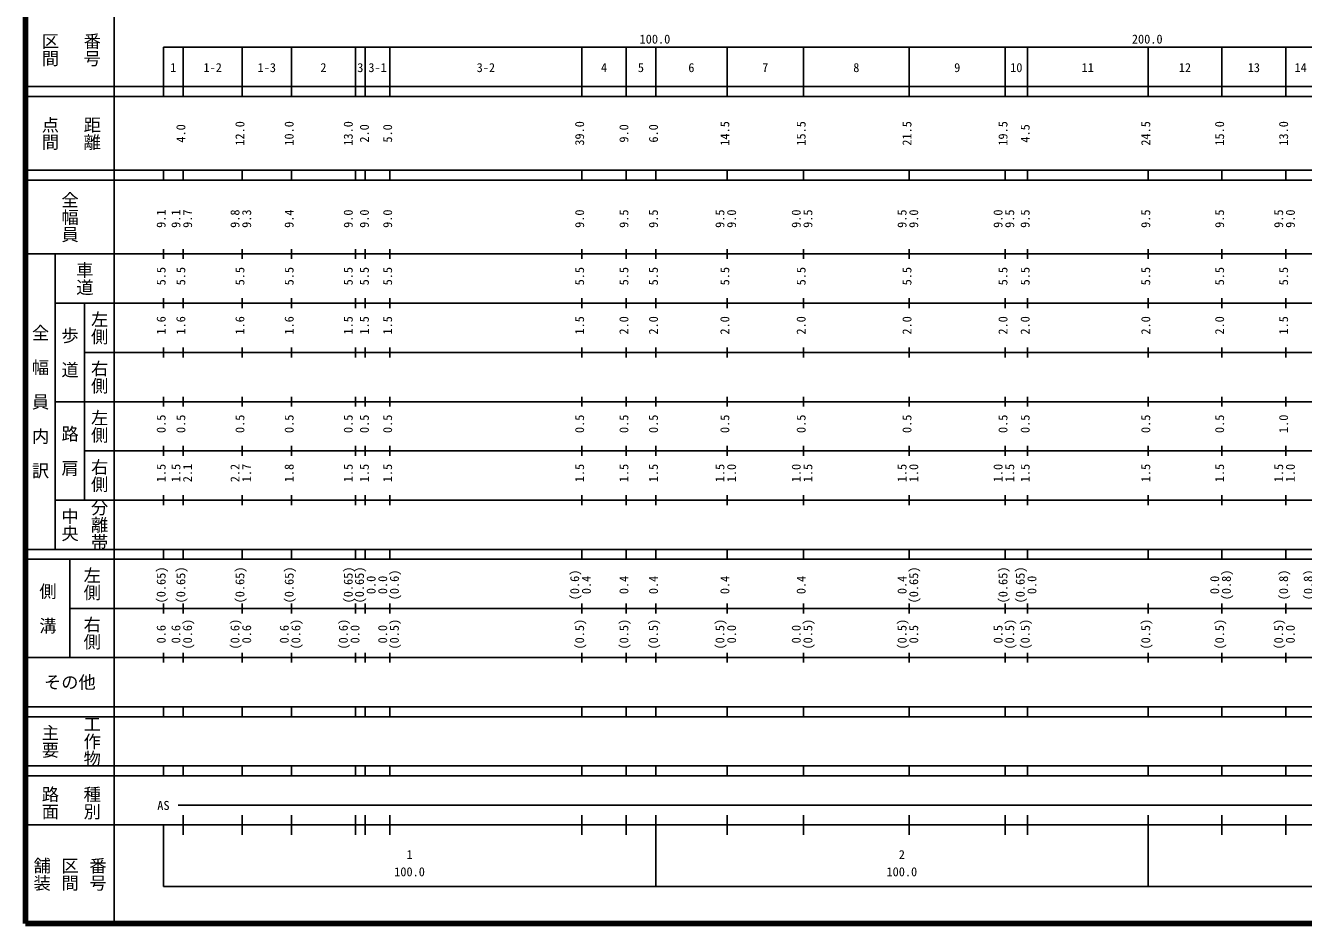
# Model space of a CAD drawing. Units: millimetres on the paper, enlarged 1000 times. Extents: x 40000 to 680000, y 20000 to 380000.
# Drawn here: x 40000 to 299574, y 20000 to 202409 of the extents above; entities that cross this region are included whole.
import ezdxf
from ezdxf.enums import TextEntityAlignment as Align

# ---------------------------------------------------------------- set-up
doc = ezdxf.new("R2010")
doc.units = ezdxf.units.MM
doc.header["$LTSCALE"] = 1000
doc.layers.add('M-TTL', color=2, linetype='Continuous', lineweight=140)
doc.layers.add('M-TTL-BAND', color=7, linetype='Continuous', lineweight=25)
doc.styles.add('@ＭＳ ゴシック', font='')
doc.styles.add('ＭＳ ゴシック', font='')
doc.styles.get('@ＭＳ ゴシック').set_extended_font_data('@MS Gothic')
doc.styles.get('ＭＳ ゴシック').set_extended_font_data('MS Gothic')

msp = doc.modelspace()

# ---------------------------------------------------------------- linework, layer by layer
at = {"layer": 'M-TTL'}
for p, q in [((40000, 380000), (40000, 20000)), ((40000, 20000), (680000, 20000))]:
    msp.add_line(p, q, dxfattribs=at)
at = {"layer": 'M-TTL-BAND'}
for p, q in [((58000, 370000), (58000, 20000)), ((68000, 198000), (579000, 198000)), ((68000, 198000), (68000, 188000)), ((72000, 188000), (72000, 198000)), ((84000, 188000), (84000, 198000)), ((94000, 188000), (94000, 198000)), ((107000, 188000), (107000, 198000)), ((109000, 188000), (109000, 198000)), ((114000, 188000), (114000, 198000)), ((153000, 188000), (153000, 198000)), ((162000, 188000), (162000, 198000)), ((168000, 188000), (168000, 198000)), ((182500, 188000), (182500, 198000)), ((198000, 188000), (198000, 198000)), ((219500, 188000), (219500, 198000)), ((239000, 188000), (239000, 198000)), ((243500, 188000), (243500, 198000)), ((268000, 188000), (268000, 198000)), ((283000, 188000), (283000, 198000)), ((296000, 188000), (296000, 198000)), ((40000, 190000), (579000, 190000)), ((40000, 188000), (579000, 188000)), ((40000, 173000), (579000, 173000)), ((68000, 171000), (68000, 173000)), ((72000, 171000), (72000, 173000)), ((84000, 171000), (84000, 173000)), ((94000, 171000), (94000, 173000)), ((107000, 171000), (107000, 173000)), ((109000, 171000), (109000, 173000)), ((114000, 171000), (114000, 173000)), ((153000, 171000), (153000, 173000)), ((162000, 171000), (162000, 173000)), ((168000, 171000), (168000, 173000)), ((182500, 171000), (182500, 173000)), ((198000, 171000), (198000, 173000)), ((219500, 171000), (219500, 173000)), ((239000, 171000), (239000, 173000)), ((243500, 171000), (243500, 173000)), ((268000, 171000), (268000, 173000)), ((283000, 171000), (283000, 173000)), ((296000, 171000), (296000, 173000)), ((40000, 171000), (579000, 171000)), ((40000, 156000), (579000, 156000)), ((46000, 96000), (46000, 156000)), ((68000, 155000), (68000, 157000)), ((72000, 155000), (72000, 157000)), ((84000, 155000), (84000, 157000)), ((94000, 155000), (94000, 157000)), ((107000, 155000), (107000, 157000)), ((109000, 155000), (109000, 157000)), ((114000, 155000), (114000, 157000)), ((153000, 155000), (153000, 157000)), ((162000, 155000), (162000, 157000)), ((168000, 155000), (168000, 157000)), ((182500, 155000), (182500, 157000)), ((198000, 155000), (198000, 157000)), ((219500, 155000), (219500, 157000)), ((239000, 155000), (239000, 157000)), ((243500, 155000), (243500, 157000)), ((268000, 155000), (268000, 157000)), ((283000, 155000), (283000, 157000)), ((296000, 155000), (296000, 157000)), ((46000, 146000), (579000, 146000)), ((52000, 146000), (52000, 106000)), ((68000, 145000), (68000, 147000)), ((72000, 145000), (72000, 147000)), ((84000, 145000), (84000, 147000)), ((94000, 145000), (94000, 147000)), ((107000, 145000), (107000, 147000)), ((109000, 145000), (109000, 147000)), ((114000, 145000), (114000, 147000)), ((153000, 145000), (153000, 147000)), ((162000, 145000), (162000, 147000)), ((168000, 145000), (168000, 147000)), ((182500, 145000), (182500, 147000)), ((198000, 145000), (198000, 147000)), ((219500, 145000), (219500, 147000)), ((239000, 145000), (239000, 147000)), ((243500, 145000), (243500, 147000)), ((268000, 145000), (268000, 147000)), ((283000, 145000), (283000, 147000)), ((296000, 145000), (296000, 147000)), ((52000, 136000), (579000, 136000)), ((68000, 135000), (68000, 137000)), ((72000, 135000), (72000, 137000)), ((84000, 135000), (84000, 137000)), ((94000, 135000), (94000, 137000)), ((107000, 135000), (107000, 137000)), ((109000, 135000), (109000, 137000)), ((114000, 135000), (114000, 137000)), ((153000, 135000), (153000, 137000)), ((162000, 135000), (162000, 137000)), ((168000, 135000), (168000, 137000)), ((182500, 135000), (182500, 137000)), ((198000, 135000), (198000, 137000)), ((219500, 135000), (219500, 137000)), ((239000, 135000), (239000, 137000)), ((243500, 135000), (243500, 137000)), ((268000, 135000), (268000, 137000)), ((283000, 135000), (283000, 137000)), ((296000, 135000), (296000, 137000)), ((46000, 126000), (579000, 126000)), ((68000, 125000), (68000, 127000)), ((72000, 125000), (72000, 127000)), ((84000, 125000), (84000, 127000)), ((94000, 125000), (94000, 127000)), ((107000, 125000), (107000, 127000)), ((109000, 125000), (109000, 127000)), ((114000, 125000), (114000, 127000)), ((153000, 125000), (153000, 127000)), ((162000, 125000), (162000, 127000)), ((168000, 125000), (168000, 127000)), ((182500, 125000), (182500, 127000)), ((198000, 125000), (198000, 127000)), ((219500, 125000), (219500, 127000)), ((239000, 125000), (239000, 127000)), ((243500, 125000), (243500, 127000)), ((268000, 125000), (268000, 127000)), ((283000, 125000), (283000, 127000)), ((296000, 125000), (296000, 127000)), ((68000, 115000), (68000, 117000)), ((72000, 115000), (72000, 117000)), ((84000, 115000), (84000, 117000)), ((94000, 115000), (94000, 117000)), ((107000, 115000), (107000, 117000)), ((109000, 115000), (109000, 117000)), ((114000, 115000), (114000, 117000)), ((153000, 115000), (153000, 117000)), ((162000, 115000), (162000, 117000)), ((168000, 115000), (168000, 117000)), ((182500, 115000), (182500, 117000)), ((198000, 115000), (198000, 117000)), ((219500, 115000), (219500, 117000)), ((239000, 115000), (239000, 117000)), ((243500, 115000), (243500, 117000)), ((268000, 115000), (268000, 117000)), ((283000, 115000), (283000, 117000)), ((296000, 115000), (296000, 117000)), ((52000, 116000), (579000, 116000)), ((68000, 105000), (68000, 107000)), ((72000, 105000), (72000, 107000)), ((84000, 105000), (84000, 107000)), ((94000, 105000), (94000, 107000)), ((107000, 105000), (107000, 107000)), ((109000, 105000), (109000, 107000)), ((114000, 105000), (114000, 107000)), ((153000, 105000), (153000, 107000)), ((162000, 105000), (162000, 107000)), ((168000, 105000), (168000, 107000)), ((182500, 105000), (182500, 107000)), ((198000, 105000), (198000, 107000)), ((219500, 105000), (219500, 107000)), ((239000, 105000), (239000, 107000)), ((243500, 105000), (243500, 107000)), ((268000, 105000), (268000, 107000)), ((283000, 105000), (283000, 107000)), ((296000, 105000), (296000, 107000)), ((46000, 106000), (579000, 106000)), ((40000, 96000), (579000, 96000)), ((40000, 94000), (579000, 94000)), ((49000, 94000), (49000, 74000)), ((68000, 94000), (68000, 96000)), ((72000, 94000), (72000, 96000)), ((84000, 94000), (84000, 96000)), ((94000, 94000), (94000, 96000)), ((107000, 94000), (107000, 96000)), ((109000, 94000), (109000, 96000)), ((114000, 94000), (114000, 96000)), ((153000, 94000), (153000, 96000)), ((162000, 94000), (162000, 96000)), ((168000, 94000), (168000, 96000)), ((182500, 94000), (182500, 96000)), ((198000, 94000), (198000, 96000)), ((219500, 94000), (219500, 96000)), ((239000, 94000), (239000, 96000)), ((243500, 94000), (243500, 96000)), ((268000, 94000), (268000, 96000)), ((283000, 94000), (283000, 96000)), ((296000, 94000), (296000, 96000)), ((49000, 84000), (579000, 84000)), ((68000, 83000), (68000, 85000)), ((72000, 83000), (72000, 85000)), ((84000, 83000), (84000, 85000)), ((94000, 83000), (94000, 85000)), ((107000, 83000), (107000, 85000)), ((109000, 83000), (109000, 85000)), ((114000, 83000), (114000, 85000)), ((153000, 83000), (153000, 85000)), ((162000, 83000), (162000, 85000)), ((168000, 83000), (168000, 85000)), ((182500, 83000), (182500, 85000)), ((198000, 83000), (198000, 85000)), ((219500, 83000), (219500, 85000)), ((239000, 83000), (239000, 85000)), ((243500, 83000), (243500, 85000)), ((268000, 83000), (268000, 85000)), ((283000, 83000), (283000, 85000)), ((296000, 83000), (296000, 85000)), ((40000, 74000), (579000, 74000)), ((68000, 73000), (68000, 75000)), ((72000, 73000), (72000, 75000)), ((84000, 73000), (84000, 75000)), ((94000, 73000), (94000, 75000)), ((107000, 73000), (107000, 75000)), ((109000, 73000), (109000, 75000)), ((114000, 73000), (114000, 75000)), ((153000, 73000), (153000, 75000)), ((162000, 73000), (162000, 75000)), ((168000, 73000), (168000, 75000)), ((182500, 73000), (182500, 75000)), ((198000, 73000), (198000, 75000)), ((219500, 73000), (219500, 75000)), ((239000, 73000), (239000, 75000)), ((243500, 73000), (243500, 75000)), ((268000, 73000), (268000, 75000)), ((283000, 73000), (283000, 75000)), ((296000, 73000), (296000, 75000)), ((40000, 64000), (579000, 64000)), ((68000, 62000), (68000, 64000)), ((72000, 62000), (72000, 64000)), ((84000, 62000), (84000, 64000)), ((94000, 62000), (94000, 64000)), ((107000, 62000), (107000, 64000)), ((109000, 62000), (109000, 64000)), ((114000, 62000), (114000, 64000)), ((153000, 62000), (153000, 64000)), ((162000, 62000), (162000, 64000)), ((168000, 62000), (168000, 64000)), ((182500, 62000), (182500, 64000)), ((198000, 62000), (198000, 64000)), ((219500, 62000), (219500, 64000)), ((239000, 62000), (239000, 64000)), ((243500, 62000), (243500, 64000)), ((268000, 62000), (268000, 64000)), ((283000, 62000), (283000, 64000)), ((296000, 62000), (296000, 64000)), ((40000, 62000), (579000, 62000)), ((40000, 52000), (579000, 52000)), ((68000, 50000), (68000, 52000)), ((72000, 50000), (72000, 52000)), ((84000, 50000), (84000, 52000)), ((94000, 50000), (94000, 52000)), ((107000, 50000), (107000, 52000)), ((109000, 50000), (109000, 52000)), ((114000, 50000), (114000, 52000)), ((153000, 50000), (153000, 52000)), ((162000, 50000), (162000, 52000)), ((168000, 50000), (168000, 52000)), ((182500, 50000), (182500, 52000)), ((198000, 50000), (198000, 52000)), ((219500, 50000), (219500, 52000)), ((239000, 50000), (239000, 52000)), ((243500, 50000), (243500, 52000)), ((268000, 50000), (268000, 52000)), ((283000, 50000), (283000, 52000)), ((296000, 50000), (296000, 52000)), ((40000, 50000), (579000, 50000)), ((71000, 44000), (565000, 44000)), ((72000, 38000), (72000, 42000)), ((84000, 38000), (84000, 42000)), ((94000, 38000), (94000, 42000)), ((107000, 38000), (107000, 42000)), ((109000, 38000), (109000, 42000)), ((114000, 38000), (114000, 42000)), ((153000, 38000), (153000, 42000)), ((162000, 38000), (162000, 42000)), ((168000, 27500), (168000, 42000)), ((182500, 38000), (182500, 42000)), ((198000, 38000), (198000, 42000)), ((219500, 38000), (219500, 42000)), ((239000, 38000), (239000, 42000)), ((243500, 38000), (243500, 42000)), ((268000, 27500), (268000, 42000)), ((283000, 38000), (283000, 42000)), ((296000, 38000), (296000, 42000)), ((40000, 40000), (579000, 40000)), ((68000, 40000), (68000, 27500)), ((68000, 27500), (579000, 27500))]:
    msp.add_line(p, q, dxfattribs=at)

# ---------------------------------------------------------------- texts
at = {"layer": 'M-TTL-BAND', "style": '@ＭＳ ゴシック'}
for s, p in [('区間', (45000, 197500)), ('番号', (53500, 197500)), ('点間', (45000, 180500)), ('距離', (53500, 180500)), ('全幅員', (49000, 163500)), ('車道', (52000, 151000)), ('左側', (55000, 141000)), ('全\u3000幅\u3000員\u3000内\u3000訳', (43000, 126000)), ('歩\u3000道', (49000, 136000)), ('右側', (55000, 131000)), ('左側', (55000, 121000)), ('路\u3000肩', (49000, 116000)), ('右側', (55000, 111000)), ('中央', (49000, 101000)), ('分離帯', (55000, 101000)), ('左側', (53500, 89000)), ('側\u3000溝', (44500, 84000)), ('右側', (53500, 79000)), ('主要', (45000, 57000)), ('工作物', (53500, 57000)), ('路面', (45000, 44500)), ('種別', (53500, 44500)), ('舗装', (43333, 30000)), ('区間', (49000, 30000)), ('番号', (54667, 30000))]:
    msp.add_text(s, height=2566, rotation=270, dxfattribs=at).set_placement(p, align=Align.MIDDLE_CENTER)
at = {"layer": 'M-TTL-BAND', "style": 'ＭＳ ゴシック'}
for s, p in [('100.0', (167844, 198195)), ('200.0', (267844, 198195)), ('1', (70000, 192405)), ('1-2', (78000, 192405)), ('1-3', (89000, 192405)), ('2', (100500, 192405)), ('3', (108000, 192405)), ('3-1', (111500, 192405)), ('3-2', (133500, 192405)), ('4', (157500, 192405)), ('5', (165000, 192405)), ('6', (175250, 192405)), ('7', (190250, 192405)), ('8', (208750, 192405)), ('9', (229250, 192405)), ('10', (241250, 192405)), ('11', (255750, 192405)), ('12', (275500, 192405)), ('13', (289500, 192405)), ('14', (299000, 192405)), ('AS', (68000, 42500)), ('1', (118000, 32523)), ('2', (218000, 32523)), ('100.0', (118000, 29033)), ('100.0', (218000, 29033))]:
    msp.add_text(s, height=1833, dxfattribs=at).set_placement(p, align=Align.BOTTOM_CENTER)
for s, p in [('4.0', (73000, 180500)), ('12.0', (85000, 180500)), ('10.0', (95000, 180500)), ('13.0', (107004, 180500)), ('2.0', (110280, 180500)), ('5.0', (115000, 180500)), ('39.0', (154000, 180500)), ('9.0', (163000, 180500)), ('6.0', (169000, 180500)), ('14.5', (183500, 180500)), ('15.5', (199000, 180500)), ('21.5', (220500, 180500)), ('19.5', (240000, 180500)), ('4.5', (244500, 180500)), ('24.5', (269000, 180500)), ('15.0', (284000, 180500)), ('13.0', (297000, 180500)), ('9.1', (69000, 163174)), ('9.1', (72000, 163174)), ('9.7', (74370, 163174)), ('9.8', (84000, 163174)), ('9.3', (86370, 163174)), ('9.4', (95000, 163174)), ('9.0', (107004, 163174)), ('9.0', (110280, 163174)), ('9.0', (115000, 163174)), ('9.0', (154000, 163174)), ('9.5', (163000, 163174)), ('9.5', (169000, 163174)), ('9.5', (182500, 163174)), ('9.0', (184870, 163174)), ('9.0', (198000, 163174)), ('9.5', (200370, 163174)), ('9.5', (219500, 163174)), ('9.0', (221870, 163174)), ('9.0', (239000, 163174)), ('9.5', (241370, 163174)), ('9.5', (244500, 163174)), ('9.5', (269000, 163174)), ('9.5', (284000, 163174)), ('9.5', (296000, 163174)), ('9.0', (298370, 163174)), ('5.5', (69000, 151500)), ('5.5', (73000, 151500)), ('5.5', (85000, 151500)), ('5.5', (95000, 151500)), ('5.5', (107004, 151500)), ('5.5', (110280, 151500)), ('5.5', (115000, 151500)), ('5.5', (154000, 151500)), ('5.5', (163000, 151500)), ('5.5', (169000, 151500)), ('5.5', (183500, 151500)), ('5.5', (199000, 151500)), ('5.5', (220500, 151500)), ('5.5', (240000, 151500)), ('5.5', (244500, 151500)), ('5.5', (269000, 151500)), ('5.5', (284000, 151500)), ('5.5', (297000, 151500)), ('1.6', (69000, 141500)), ('1.6', (73000, 141500)), ('1.6', (85000, 141500)), ('1.6', (95000, 141500)), ('1.5', (107004, 141500)), ('1.5', (110280, 141500)), ('1.5', (115000, 141500)), ('1.5', (154000, 141500)), ('2.0', (163000, 141500)), ('2.0', (169000, 141500)), ('2.0', (183500, 141500)), ('2.0', (199000, 141500)), ('2.0', (220500, 141500)), ('2.0', (240000, 141500)), ('2.0', (244500, 141500)), ('2.0', (269000, 141500)), ('2.0', (284000, 141500)), ('1.5', (297000, 141500)), ('0.5', (69000, 121500)), ('0.5', (73000, 121500)), ('0.5', (85000, 121500)), ('0.5', (95000, 121500)), ('0.5', (107004, 121500)), ('0.5', (110280, 121500)), ('0.5', (115000, 121500)), ('0.5', (154000, 121500)), ('0.5', (163000, 121500)), ('0.5', (169000, 121500)), ('0.5', (183500, 121500)), ('0.5', (199000, 121500)), ('0.5', (220500, 121500)), ('0.5', (240000, 121500)), ('0.5', (244500, 121500)), ('0.5', (269000, 121500)), ('0.5', (284000, 121500)), ('1.0', (297000, 121500)), ('1.5', (69000, 111500)), ('1.5', (72000, 111500)), ('2.1', (74370, 111500)), ('2.2', (84000, 111500)), ('1.7', (86370, 111500)), ('1.8', (95000, 111500)), ('1.5', (107004, 111500)), ('1.5', (110280, 111500)), ('1.5', (115000, 111500)), ('1.5', (154000, 111500)), ('1.5', (163000, 111500)), ('1.5', (169000, 111500)), ('1.5', (182500, 111500)), ('1.0', (184870, 111500)), ('1.0', (198000, 111500)), ('1.5', (200370, 111500)), ('1.5', (219500, 111500)), ('1.0', (221870, 111500)), ('1.0', (239000, 111500)), ('1.5', (241370, 111500)), ('1.5', (244500, 111500)), ('1.5', (269000, 111500)), ('1.5', (284000, 111500)), ('1.5', (296000, 111500)), ('1.0', (298370, 111500)), ('(0.65)', (69000, 88764)), ('(0.65)', (73000, 88764)), ('(0.65)', (85000, 88764)), ('(0.65)', (95000, 88764)), ('(0.65)', (107004, 88764)), ('(0.65)', (109280, 88764)), ('(0.6)', (116370, 88764)), ('(0.6)', (153000, 88764)), ('(0.65)', (221870, 88764)), ('(0.65)', (240000, 88764)), ('(0.65)', (243500, 88764)), ('(0.8)', (285370, 88764)), ('(0.8)', (297000, 88764)), ('(0.8)', (302000, 88764)), ('0.0', (111650, 88764)), ('0.0', (114000, 88764)), ('0.4', (155370, 88764)), ('0.4', (163000, 88764)), ('0.4', (169000, 88764)), ('0.4', (183500, 88764)), ('0.4', (199000, 88764)), ('0.4', (219500, 88764)), ('0.0', (245870, 88764)), ('0.0', (283000, 88764)), ('0.6', (69000, 78764)), ('0.6', (72000, 78764)), ('(0.6)', (74370, 78764)), ('(0.6)', (84000, 78764)), ('0.6', (86370, 78764)), ('0.6', (94000, 78764)), ('(0.6)', (96370, 78764)), ('(0.6)', (106004, 78764)), ('0.0', (108374, 78764)), ('0.0', (114000, 78764)), ('(0.5)', (116370, 78764)), ('(0.5)', (154000, 78764)), ('(0.5)', (163000, 78764)), ('(0.5)', (169000, 78764)), ('(0.5)', (182500, 78764)), ('0.0', (184870, 78764)), ('0.0', (198000, 78764)), ('(0.5)', (200370, 78764)), ('(0.5)', (219500, 78764)), ('0.5', (221870, 78764)), ('0.5', (239000, 78764)), ('(0.5)', (241370, 78764)), ('(0.5)', (244500, 78764)), ('(0.5)', (269000, 78764)), ('(0.5)', (284000, 78764)), ('(0.5)', (296000, 78764)), ('0.0', (298370, 78764))]:
    msp.add_text(s, height=1833, rotation=90, dxfattribs=at).set_placement(p, align=Align.BOTTOM_CENTER)
msp.add_text('その他', height=2566, dxfattribs=at).set_placement((49000, 69000), align=Align.MIDDLE_CENTER)

doc.saveas('drawing.dxf')
